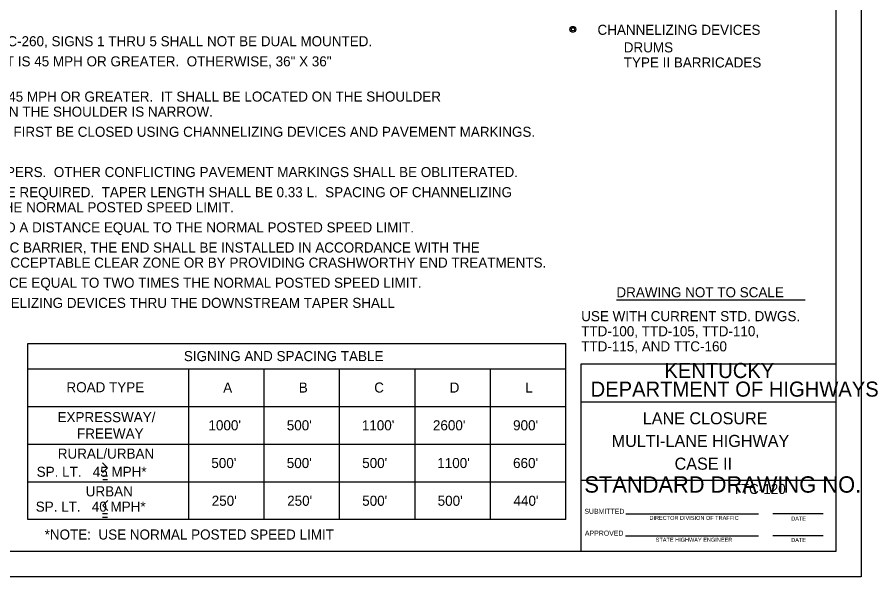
# Model space of a CAD drawing. Extents: x 1000 to 1286, y 1000 to 1022.
# Drawn here: x 1169.22 to 1186.33, y 1000 to 1011.12 of the extents above; entities that cross this region are included whole.
import ezdxf

# ---------------------------------------------------------------- set-up
doc = ezdxf.new("R2010")
doc.units = 0
doc.layers.add('Level 1', color=7, linetype='Continuous')
doc.layers.add('Level 10', color=7, linetype='Continuous')

msp = doc.modelspace()

# ---------------------------------------------------------------- linework, layer by layer
at = {"layer": 'Level 1'}
for p, q in [((1181.137, 1005.505), (1184.887, 1005.505)), ((1169.434, 1004.636), (1180.134, 1004.636)), ((1169.434, 1001.136), (1169.434, 1004.636)), ((1180.134, 1001.136), (1180.134, 1004.636)), ((1169.434, 1004.136), (1180.134, 1004.136)), ((1172.634, 1001.136), (1172.634, 1004.136)), ((1174.134, 1001.136), (1174.134, 1004.136)), ((1175.634, 1001.136), (1175.634, 1004.136)), ((1177.134, 1001.136), (1177.134, 1004.136)), ((1178.634, 1001.136), (1178.634, 1004.136)), ((1169.434, 1003.386), (1180.134, 1003.386)), ((1169.434, 1002.636), (1180.134, 1002.636)), ((1170.919, 1002.067), (1171.021, 1002.168)), ((1171.021, 1002.168), (1170.921, 1002.266)), ((1170.922, 1002.008), (1171.021, 1002.008)), ((1169.434, 1001.886), (1180.134, 1001.886)), ((1170.923, 1001.935), (1171.021, 1001.935)), ((1170.923, 1001.417), (1171.023, 1001.515)), ((1171.025, 1001.315), (1170.923, 1001.417)), ((1170.919, 1001.187), (1171.02, 1001.187)), ((1170.922, 1001.26), (1171.022, 1001.26))]:
    msp.add_line(p, q, dxfattribs=at)
msp.add_lwpolyline([(1180.134, 1001.136), (1169.434, 1001.136)], dxfattribs=at)
for radius in [0.0583, 0.0333]:
    msp.add_circle((1180.271, 1010.881), radius, dxfattribs=at)
at = {"layer": 'Level 10'}
for p, q in [((1186, 1022), (1186, 1000)), ((1185.5, 1021.5), (1185.5, 1000.5)), ((1180.437, 1000.5), (1180.437, 1004.23)), ((1180.437, 1004.23), (1185.5, 1004.23)), ((1180.437, 1003.48), (1185.5, 1003.48)), ((1180.437, 1001.918), (1185.5, 1001.918)), ((1180.437, 1001.918), (1185.5, 1001.918)), ((1181.322, 1001.25), (1183.963, 1001.25)), ((1185.25, 1001.25), (1184.25, 1001.25)), ((1181.317, 1000.813), (1183.963, 1000.813)), ((1185.25, 1000.813), (1184.25, 1000.813)), ((1185.5, 1000.5), (1157, 1000.5)), ((1186, 1000), (1150, 1000))]:
    msp.add_line(p, q, dxfattribs=at)

# ---------------------------------------------------------------- texts
at = {"layer": 'Level 1'}
for s, height, p in [('CHANNELIZING DEVICES', 0.2, (1180.761, 1010.771)), ('IF MEDIAN IS NOT WIDE ENOUGH TO MAINTAIN LATERAL CLEARANCES SHOWN ON TSC-260, SIGNS 1 THRU 5 SHALL NOT BE DUAL MOUNTED.', 0.2, (1157.75, 1010.544)), ('DRUMS', 0.2, (1181.283, 1010.422)), ('THE SIZE OF SIGNS 1 THRU 4 SHALL BE 48" X 48" IF THE NORMAL POSTED SPEED LIMIT IS 45 MPH OR GREATER.  OTHERWISE, 36" X 36" ', 0.2, (1157.75, 1010.144)), ('TYPE II BARRICADES', 0.2, (1181.283, 1010.122)), ('AN ARROW PANEL SHALL BE REQUIRED WHEN THE NORMAL POSTED SPEED LIMIT IS 45 MPH OR GREATER.  IT SHALL BE LOCATED ON THE SHOULDER ', 0.2, (1157.75, 1009.444)), ('AT THE BEGINNING OF THE MERGING TAPER OR LOCATED IN THE CLOSED LANE WHEN THE SHOULDER IS NARROW.', 0.2, (1157.75, 1009.144)), ('THE BARRIER SHALL NOT BE PLACED ALONG THE MERGING TAPER.  THE LANE SHALL FIRST BE CLOSED USING CHANNELIZING DEVICES AND PAVEMENT MARKINGS.', 0.2, (1157.75, 1008.744)), ('SKIP LINES SHALL BE OBLITERATED BY AN APPROVED METHOD THRU LENGTH OF TAPERS.  OTHER CONFLICTING PAVEMENT MARKINGS SHALL BE OBLITERATED.  ', 0.2, (1157.75, 1007.944)), ('IF AN ARROW PANEL IS INSTALLED ON THE SHOULDER, A SHOULDER TAPER SHALL BE REQUIRED.  TAPER LENGTH SHALL BE 0.33 L.  SPACING OF CHANNELIZING ', 0.2, (1157.75, 1007.544)), ('DEVICES THRU THE SHOULDER TAPER SHALL NOT EXCEED A DISTANCE EQUAL TO THE NORMAL POSTED SPEED LIMIT.', 0.2, (1157.75, 1007.244)), ('SPACING OF CHANNELIZING DEVICES THRU THE MERGING TAPER SHALL NOT EXCEED A DISTANCE EQUAL TO THE NORMAL POSTED SPEED LIMIT.', 0.2, (1157.75, 1006.844)), ('IN ORDER TO MITIGATE THE EFFECT OF STRIKING THE END OF A TEMPORARY TRAFFIC BARRIER, THE END SHALL BE INSTALLED IN ACCORDANCE WITH THE ', 0.2, (1157.75, 1006.444)), ('ROADSIDE DESIGN GUIDE BY FLARING (SEE TABLE) UNTIL THE END IS OUTSIDE THE ACCEPTABLE CLEAR ZONE OR BY PROVIDING CRASHWORTHY END TREATMENTS.', 0.2, (1157.75, 1006.144)), ('SPACING OF CHANNELIZING DEVICES THRU THIS AREA SHALL NOT EXCEED A DISTANCE EQUAL TO TWO TIMES THE NORMAL POSTED SPEED LIMIT.', 0.2, (1157.75, 1005.744)), ('DRAWING NOT TO SCALE', 0.2, (1181.137, 1005.555)), ("DOWNSTREAM TAPER SHALL HAVE A MAXIMUM LENGTH OF 100'.  SPACING OF CHANNELIZING DEVICES THRU THE DOWNSTREAM TAPER SHALL ", 0.2, (1157.75, 1005.344)), ('USE WITH CURRENT STD. DWGS.', 0.2, (1180.437, 1005.08)), ('TTD-100, TTD-105, TTD-110, ', 0.2, (1180.437, 1004.78)), ('TTD-115, AND TTC-160', 0.2, (1180.437, 1004.48)), ('SIGNING AND SPACING TABLE', 0.2, (1172.537, 1004.286)), ('ROAD TYPE', 0.2, (1170.203, 1003.667)), ('A', 0.2, (1173.319, 1003.661)), ('B', 0.2, (1174.822, 1003.661)), ('C', 0.2, (1176.322, 1003.661)), ('D', 0.2, (1177.822, 1003.661)), ('L', 0.2, (1179.327, 1003.661)), ('EXPRESSWAY/', 0.2, (1170.025, 1003.073)), ('LANE CLOSURE', 0.24, (1181.661, 1003.03)), ("1000'", 0.2, (1173.026, 1002.911)), ("500'", 0.2, (1174.583, 1002.911)), ("1100'", 0.2, (1176.075, 1002.911)), ("2600'", 0.2, (1177.489, 1002.911)), ("900'", 0.2, (1179.083, 1002.911)), ('FREEWAY', 0.2, (1170.413, 1002.748)), ('MULTI-LANE HIGHWAY', 0.24, (1181.043, 1002.58)), ('RURAL/URBAN', 0.2, (1170.03, 1002.348)), ("500'", 0.2, (1173.083, 1002.161)), ("500'", 0.2, (1174.583, 1002.161)), ("500'", 0.2, (1176.083, 1002.161)), ("1100'", 0.2, (1177.575, 1002.161)), ("660'", 0.2, (1179.082, 1002.161)), ('CASE II', 0.24, (1182.294, 1002.128)), ('SP. LT.   45 MPH*', 0.2, (1169.611, 1001.987)), ('URBAN', 0.2, (1170.586, 1001.598)), ('TTC-120', 0.2, (1183.448, 1001.645)), ('SP. LT.   40 MPH*', 0.2, (1169.592, 1001.294)), ("250'", 0.2, (1173.091, 1001.411)), ("250'", 0.2, (1174.591, 1001.411)), ("500'", 0.2, (1176.083, 1001.411)), ("500'", 0.2, (1177.583, 1001.411)), ("440'", 0.2, (1179.091, 1001.411)), ('*NOTE:  USE NORMAL POSTED SPEED LIMIT', 0.2, (1169.769, 1000.74))]:
    msp.add_text(s, height=height, dxfattribs=at).set_placement(p)
at = {"layer": 'Level 10'}
for s, height, p in [('KENTUCKY', 0.3, (1182.091, 1003.95)), ('DEPARTMENT OF HIGHWAYS', 0.3, (1180.624, 1003.58)), ('STANDARD DRAWING NO.', 0.32492, (1180.5, 1001.672)), ('SUBMITTED', 0.1, (1180.499, 1001.251)), ('DIRECTOR DIVISION OF TRAFFIC', 0.08, (1181.794, 1001.13)), ('DATE', 0.08, (1184.613, 1001.116)), ('APPROVED', 0.1, (1180.51, 1000.817)), ('STATE HIGHWAY ENGINEER', 0.08, (1181.918, 1000.696)), ('DATE', 0.08, (1184.613, 1000.691))]:
    msp.add_text(s, height=height, dxfattribs=at).set_placement(p)

doc.saveas('drawing.dxf')
